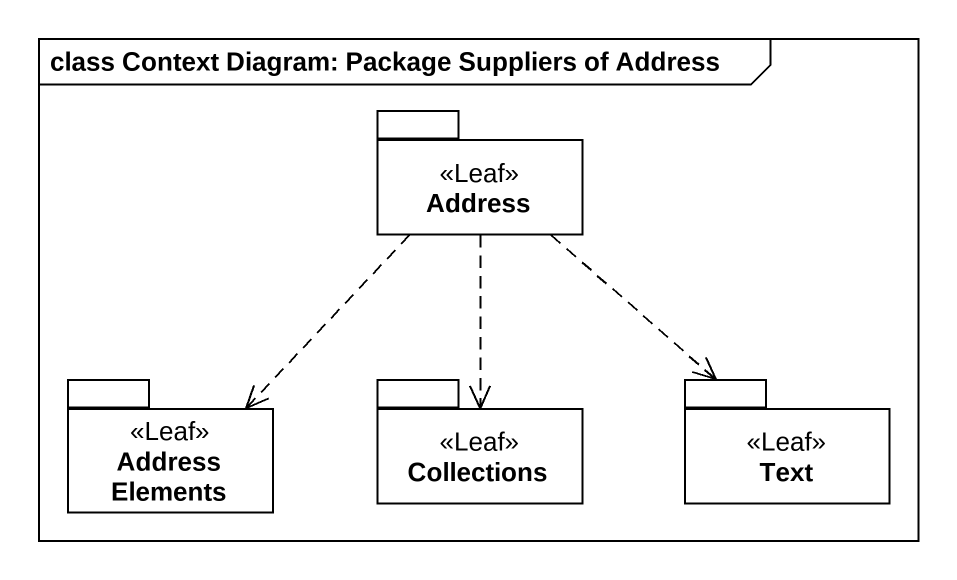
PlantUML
@startuml
mainframe class Context Diagram: Package Suppliers of Address
package Address <<Leaf>> {
}
package "Address Elements" as Address_Elements <<Leaf>> {
}
package "Collections" as Collections_ <<Leaf>> {
}
package Text <<Leaf>> {
}
Address ..> Address_Elements
Address ..> Collections_
Address ..> Text
@enduml
